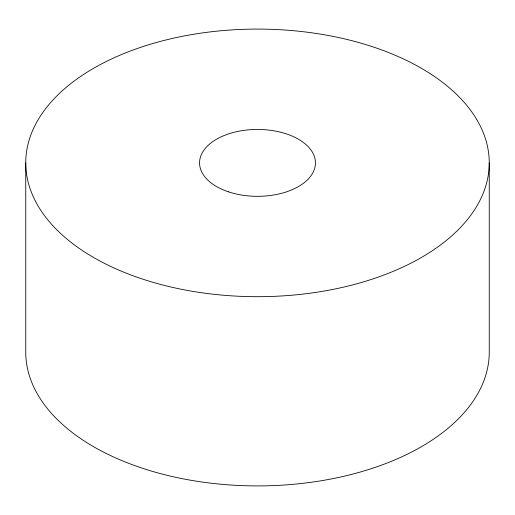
<?xml version="1.0" encoding="UTF-8"?>
<svg xmlns="http://www.w3.org/2000/svg" width="515" height="515" viewBox="0 0 515 515"><rect width="100%" height="100%" fill="white"/><g stroke="black" fill="none" stroke-linecap="round" stroke-linejoin="round"><path stroke-width="0.77" d="M489.25 162.888A231.75 133.797 0 0 1 141.625 278.763A231.75 133.797 0 0 1 141.625 47.013A231.75 133.797 0 0 1 489.25 162.888L489.25 352.112A231.75 133.797 0 0 1 257.5 485.909A231.75 133.797 0 0 1 25.75 352.112L25.75 162.888M228.531 191.857A57.938 33.449 0 0 0 315.438 162.888A57.938 33.449 0 0 0 228.531 133.919A57.938 33.449 0 0 0 228.531 191.857"/></g></svg>
